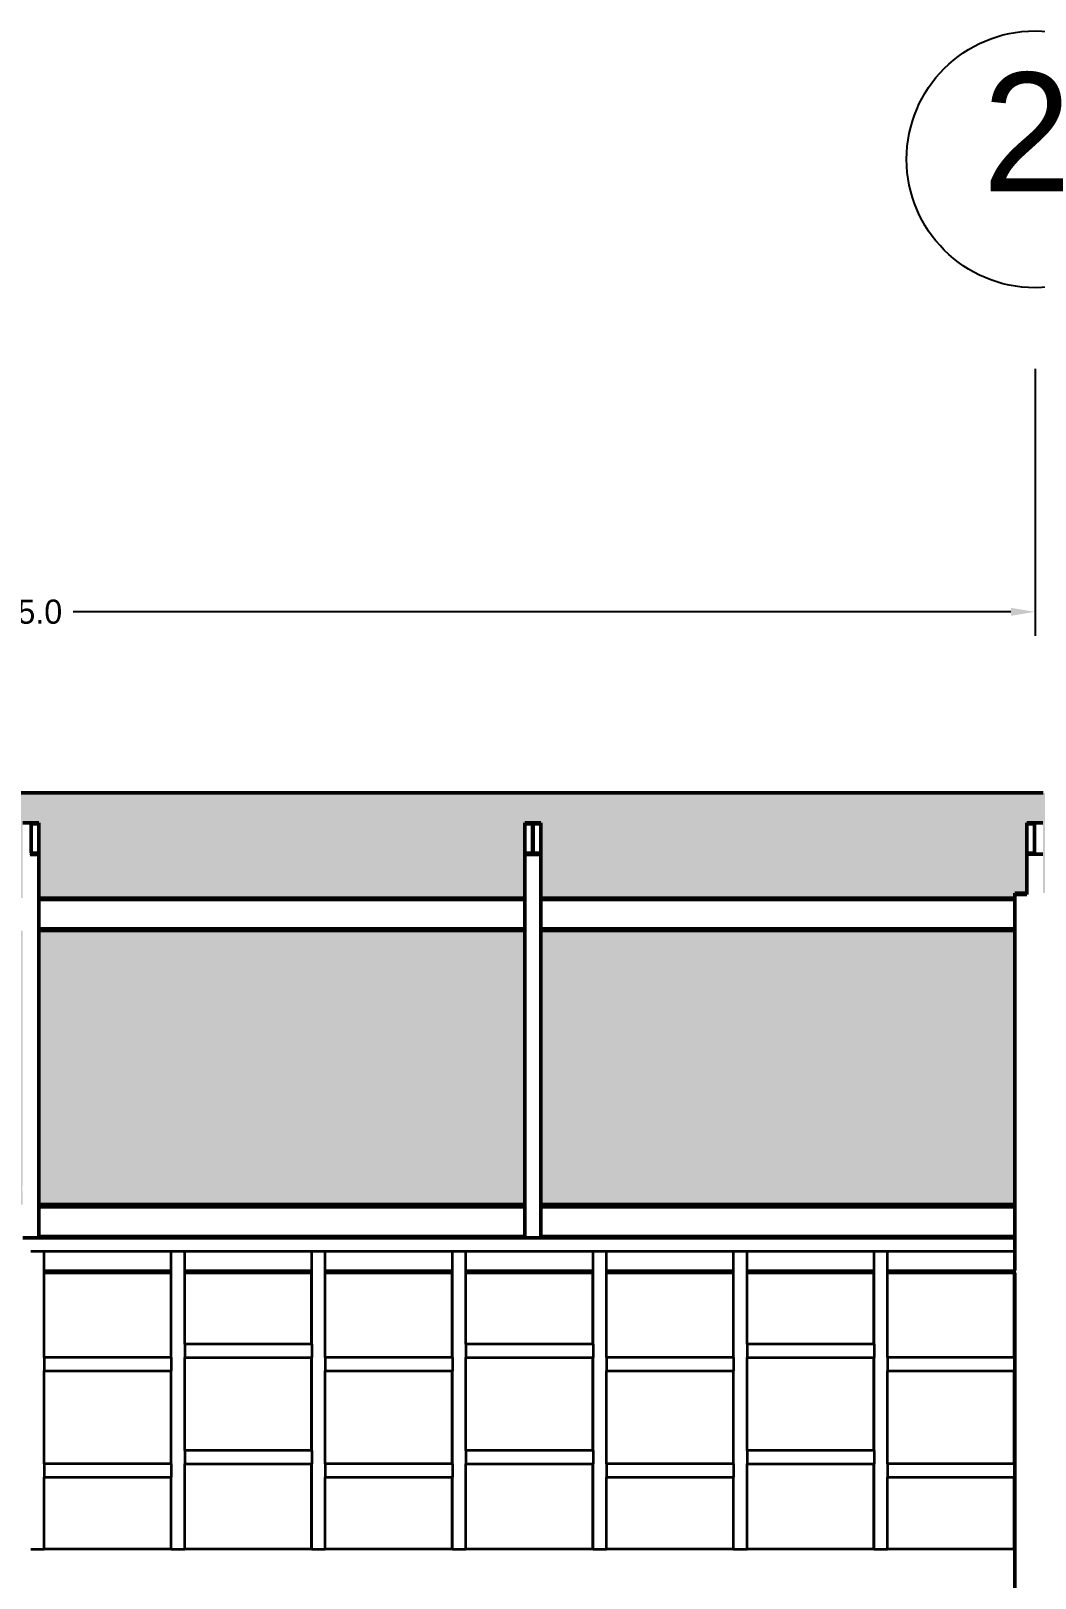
# Model space of a CAD drawing. Header units: metres. Extents: x -57 to 501, y 45 to 307.
# Drawn here: x 288.17 to 295.67, y 251.59 to 263.15 of the extents above; entities that cross this region are included whole.
import ezdxf

# ---------------------------------------------------------------- set-up
doc = ezdxf.new("R2010")
doc.units = ezdxf.units.M
doc.layers.add('atras', color=7, linetype='Continuous')
doc.dimstyles.get("Standard").update_dxf_attribs({"dimtxt": 0.18, "dimasz": 0.18, "dimexe": 0.18, "dimexo": 0.0625, "dimgap": 0.09, "dimtad": 0, "dimtih": 1, "dimtoh": 1, "dimdec": 1, "dimzin": 0, "dimdsep": 46, "dimtxsty": 'Standard', "dimcen": 0.09, "dimadec": 0, "dimazin": 0, "dimtfac": 1, "dimtdec": 1, "dimtofl": 0, "dimtmove": 0, "dimatfit": 3, "dimfxl": 1, "dimtolj": 1, "dimtzin": 0, "dimarcsym": 0})

# ---------------------------------------------------------------- blocks, each defined once
blk = doc.blocks.new('*D25')
at = {"layer": 'atras', "color": 0, "lineweight": -2, "transparency": 16777216}
for p, q in [((280.668, 260.623), (280.668, 258.628)), ((295.668, 260.623), (295.668, 258.628)), ((280.848, 258.808), (287.853, 258.808)), ((295.488, 258.808), (288.483, 258.808))]:
    blk.add_line(p, q, dxfattribs=at)
at = {"layer": 'atras', "color": 0, "transparency": 16777216}
for points in [[(280.848, 258.838), (280.848, 258.778), (280.668, 258.808)], [(295.488, 258.838), (295.488, 258.778), (295.668, 258.808)]]:
    blk.add_solid(points, dxfattribs=at)
at = {"layer": 'Defpoints', "color": 0, "transparency": 16777216}
for p in [(280.668, 260.685), (295.668, 260.685), (280.668, 258.808)]:
    blk.add_point(p, dxfattribs=at)
at = {"layer": 'atras', "color": 0, "transparency": 16777216, "insert": (288.168, 258.808), "char_height": 0.18, "attachment_point": 5}
blk.add_mtext('\\A1;15.0', dxfattribs=at)

msp = doc.modelspace()

# ---------------------------------------------------------------- hatches: boundary and pattern name
at = {"true_color": 0x939598}
h = msp.add_hatch(color=252, dxfattribs=at)
h.dxf.hatch_style = 1
h.paths.add_polyline_path([(280.517, 255.951), (280.517, 255.959), (280.517, 255.984), (280.517, 256.032), (280.517, 256.058), (280.517, 256.148), (280.517, 256.156), (280.517, 256.181), (280.517, 256.229), (280.517, 256.255), (280.517, 256.345), (280.517, 256.353), (280.517, 256.378), (280.517, 256.427), (280.517, 256.452), (280.517, 256.542), (280.517, 256.551), (280.517, 256.575), (280.517, 256.624), (280.517, 256.649), (280.517, 256.697), (280.517, 256.707), (280.607, 256.707), (280.607, 256.74), (280.607, 256.748), (280.607, 256.773), (280.607, 256.821), (280.607, 256.847), (280.607, 256.937), (280.607, 256.97), (280.607, 256.997), (280.607, 257.006), (280.607, 257.018), (280.607, 257.044), (280.607, 257.134), (280.607, 257.143), (280.607, 257.167), (280.607, 257.216), (280.607, 257.217), (280.607, 257.224), (280.607, 257.225), (280.607, 257.233), (280.727, 257.233), (280.727, 257.225), (280.727, 257.216), (280.727, 257.167), (280.727, 257.143), (280.727, 257.044), (280.727, 257.019), (280.727, 257.018), (280.727, 257.006), (280.727, 256.997), (280.727, 256.97), (280.727, 256.945), (280.727, 256.847), (280.727, 256.822), (280.727, 256.821), (280.727, 256.773), (280.727, 256.748), (280.727, 256.707), (280.751, 256.707), (280.771, 256.707), (280.817, 256.707), (280.817, 256.697), (280.817, 256.67), (280.892, 256.67), (280.912, 256.67), (281.033, 256.67), (281.053, 256.67), (281.174, 256.67), (281.195, 256.67), (281.316, 256.67), (281.336, 256.67), (281.457, 256.67), (281.477, 256.67), (281.598, 256.67), (281.618, 256.67), (281.739, 256.67), (281.759, 256.67), (281.88, 256.67), (281.901, 256.67), (282.022, 256.67), (282.042, 256.67), (282.163, 256.67), (282.183, 256.67), (282.304, 256.67), (282.324, 256.67), (282.445, 256.67), (282.465, 256.67), (282.587, 256.67), (282.607, 256.67), (282.728, 256.67), (282.748, 256.67), (282.869, 256.67), (282.889, 256.67), (283.01, 256.67), (283.03, 256.67), (283.151, 256.67), (283.172, 256.67), (283.293, 256.67), (283.313, 256.67), (283.434, 256.67), (283.454, 256.67), (283.575, 256.67), (283.595, 256.67), (283.716, 256.67), (283.736, 256.67), (283.857, 256.67), (283.878, 256.67), (283.999, 256.67), (284.019, 256.67), (284.14, 256.67), (284.16, 256.67), (284.281, 256.67), (284.301, 256.67), (284.357, 256.67), (284.357, 256.74), (284.357, 256.773), (284.357, 256.821), (284.357, 256.847), (284.357, 256.937), (284.357, 256.97), (284.357, 256.996), (284.357, 256.996), (284.357, 256.997), (284.357, 257.006), (284.357, 257.018), (284.357, 257.044), (284.357, 257.134), (284.357, 257.143), (284.357, 257.167), (284.357, 257.216), (284.357, 257.217), (284.357, 257.224), (284.357, 257.225), (284.357, 257.233), (284.477, 257.233), (284.477, 257.225), (284.477, 257.216), (284.477, 257.167), (284.477, 257.143), (284.477, 257.044), (284.477, 257.019), (284.477, 257.018), (284.477, 257.006), (284.477, 256.997), (284.477, 256.97), (284.477, 256.945), (284.477, 256.937), (284.477, 256.847), (284.477, 256.822), (284.477, 256.821), (284.477, 256.773), (284.477, 256.748), (284.477, 256.67), (284.563, 256.67), (284.584, 256.67), (284.705, 256.67), (284.725, 256.67), (284.846, 256.67), (284.866, 256.67), (284.987, 256.67), (285.007, 256.67), (285.128, 256.67), (285.148, 256.67), (285.269, 256.67), (285.29, 256.67), (285.411, 256.67), (285.431, 256.67), (285.552, 256.67), (285.572, 256.67), (285.693, 256.67), (285.713, 256.67), (285.834, 256.67), (285.854, 256.67), (285.975, 256.67), (285.996, 256.67), (286.117, 256.67), (286.137, 256.67), (286.258, 256.67), (286.278, 256.67), (286.399, 256.67), (286.419, 256.67), (286.54, 256.67), (286.56, 256.67), (286.682, 256.67), (286.702, 256.67), (286.823, 256.67), (286.843, 256.67), (286.964, 256.67), (286.984, 256.67), (287.105, 256.67), (287.125, 256.67), (287.246, 256.67), (287.267, 256.67), (287.388, 256.67), (287.408, 256.67), (287.529, 256.67), (287.549, 256.67), (287.67, 256.67), (287.69, 256.67), (287.811, 256.67), (287.831, 256.67), (287.952, 256.67), (287.973, 256.67), (288.107, 256.67), (288.107, 256.74), (288.107, 256.773), (288.107, 256.821), (288.107, 256.847), (288.107, 256.937), (288.107, 256.97), (288.107, 256.996), (288.107, 256.996), (288.107, 256.997), (288.107, 257.006), (288.107, 257.018), (288.107, 257.044), (288.107, 257.134), (288.107, 257.143), (288.107, 257.167), (288.107, 257.216), (288.107, 257.217), (288.107, 257.224), (288.107, 257.225), (288.107, 257.233), (288.227, 257.233), (288.227, 257.225), (288.227, 257.216), (288.227, 257.167), (288.227, 257.143), (288.227, 257.044), (288.227, 257.019), (288.227, 257.018), (288.227, 257.006), (288.227, 256.997), (288.227, 256.97), (288.227, 256.945), (288.227, 256.937), (288.227, 256.847), (288.227, 256.822), (288.227, 256.821), (288.227, 256.773), (288.227, 256.748), (288.227, 256.67), (288.255, 256.67), (288.376, 256.67), (288.396, 256.67), (288.517, 256.67), (288.537, 256.67), (288.658, 256.67), (288.679, 256.67), (288.8, 256.67), (288.82, 256.67), (288.941, 256.67), (288.961, 256.67), (289.082, 256.67), (289.102, 256.67), (289.223, 256.67), (289.243, 256.67), (289.364, 256.67), (289.385, 256.67), (289.506, 256.67), (289.526, 256.67), (289.647, 256.67), (289.667, 256.67), (289.788, 256.67), (289.808, 256.67), (289.929, 256.67), (289.949, 256.67), (290.07, 256.67), (290.091, 256.67), (290.212, 256.67), (290.232, 256.67), (290.353, 256.67), (290.373, 256.67), (290.494, 256.67), (290.514, 256.67), (290.635, 256.67), (290.655, 256.67), (290.777, 256.67), (290.797, 256.67), (290.918, 256.67), (290.938, 256.67), (291.059, 256.67), (291.079, 256.67), (291.2, 256.67), (291.22, 256.67), (291.341, 256.67), (291.362, 256.67), (291.483, 256.67), (291.503, 256.67), (291.624, 256.67), (291.644, 256.67), (291.765, 256.67), (291.785, 256.67), (291.857, 256.67), (291.857, 256.74), (291.857, 256.748), (291.857, 256.773), (291.857, 256.821), (291.857, 256.847), (291.857, 256.937), (291.857, 256.97), (291.857, 256.996), (291.857, 256.996), (291.857, 256.997), (291.857, 257.006), (291.857, 257.018), (291.857, 257.044), (291.857, 257.134), (291.857, 257.143), (291.857, 257.167), (291.857, 257.216), (291.857, 257.217), (291.857, 257.224), (291.857, 257.225), (291.857, 257.233), (291.977, 257.233), (291.977, 257.225), (291.977, 257.216), (291.977, 257.167), (291.977, 257.143), (291.977, 257.044), (291.977, 257.019), (291.977, 257.018), (291.977, 257.006), (291.977, 256.997), (291.977, 256.97), (291.977, 256.945), (291.977, 256.937), (291.977, 256.847), (291.977, 256.822), (291.977, 256.821), (291.977, 256.773), (291.977, 256.748), (291.977, 256.67), (292.047, 256.67), (292.068, 256.67), (292.189, 256.67), (292.209, 256.67), (292.33, 256.67), (292.35, 256.67), (292.471, 256.67), (292.491, 256.67), (292.612, 256.67), (292.632, 256.67), (292.753, 256.67), (292.774, 256.67), (292.895, 256.67), (292.915, 256.67), (293.036, 256.67), (293.06, 256.67), (293.173, 256.67), (293.193, 256.67), (293.322, 256.67), (293.342, 256.67), (293.456, 256.67), (293.476, 256.67), (293.605, 256.67), (293.625, 256.67), (293.738, 256.67), (293.758, 256.67), (293.887, 256.67), (293.907, 256.67), (294.02, 256.67), (294.041, 256.67), (294.169, 256.67), (294.19, 256.67), (294.303, 256.67), (294.323, 256.67), (294.452, 256.67), (294.472, 256.67), (294.585, 256.67), (294.605, 256.67), (294.734, 256.67), (294.754, 256.67), (294.868, 256.67), (294.888, 256.67), (295.017, 256.67), (295.037, 256.67), (295.15, 256.67), (295.17, 256.67), (295.299, 256.67), (295.319, 256.67), (295.432, 256.67), (295.453, 256.67), (295.517, 256.67), (295.517, 256.697), (295.517, 256.707), (295.581, 256.707), (295.607, 256.707), (295.607, 256.74), (295.607, 256.748), (295.607, 256.773), (295.607, 256.821), (295.607, 256.847), (295.607, 256.937), (295.607, 256.97), (295.607, 256.997), (295.607, 257.006), (295.607, 257.018), (295.607, 257.044), (295.607, 257.134), (295.607, 257.143), (295.607, 257.167), (295.607, 257.216), (295.607, 257.217), (295.607, 257.224), (295.607, 257.225), (295.607, 257.233), (295.727, 257.233), (295.727, 257.225), (295.727, 257.216), (295.727, 257.167), (295.727, 257.143), (295.727, 257.044), (295.727, 257.019), (295.727, 257.018), (295.727, 257.006), (295.727, 256.997), (295.727, 256.97), (295.727, 256.945), (295.727, 256.847), (295.727, 256.822), (295.727, 256.821), (295.727, 256.773), (295.727, 256.748), (295.727, 256.707), (295.753, 256.707), (295.817, 256.707), (295.817, 256.697), (295.817, 256.649), (295.817, 256.625), (295.817, 256.624), (295.817, 256.575), (295.817, 256.551), (295.817, 256.542), (295.817, 256.452), (295.817, 256.427), (295.817, 256.427), (295.817, 256.378), (295.817, 256.353), (295.817, 256.255), (295.817, 256.23), (295.817, 256.229), (295.817, 256.181), (295.817, 256.156), (295.817, 256.148), (295.817, 256.058), (295.817, 256.033), (295.817, 256.032), (295.817, 255.984), (295.817, 255.959), (295.817, 255.86), (295.817, 255.836), (295.817, 255.835), (295.817, 255.786), (295.817, 255.762), (295.817, 255.663), (295.817, 255.638), (295.817, 255.637), (295.817, 255.589), (295.817, 255.564), (295.817, 255.466), (295.817, 255.441), (295.817, 255.44), (295.817, 255.392), (295.817, 255.367), (295.817, 255.359), (295.817, 255.268), (295.817, 255.244), (295.817, 255.243), (295.817, 255.194), (295.817, 255.17), (295.817, 255.071), (295.817, 255.046), (295.817, 255.046), (295.817, 254.997), (295.817, 254.972), (295.817, 254.874), (295.817, 254.849), (295.817, 254.848), (295.817, 254.8), (295.817, 254.775), (295.817, 254.767), (295.817, 254.677), (295.817, 254.652), (295.817, 254.651), (295.817, 254.603), (295.817, 254.578), (295.817, 254.485), (295.817, 254.472), (295.817, 254.372), (298.422, 254.372), (298.422, 254.57), (298.422, 254.603), (298.422, 254.605), (298.422, 254.651), (298.422, 254.677), (298.422, 254.767), (298.422, 254.8), (298.422, 254.848), (298.422, 254.874), (298.422, 254.964), (298.422, 254.997), (298.422, 255.046), (298.422, 255.071), (298.422, 255.162), (298.422, 255.194), (298.422, 255.243), (298.422, 255.268), (298.422, 255.359), (298.422, 255.392), (298.422, 255.44), (298.422, 255.466), (298.422, 255.556), (298.422, 255.589), (298.422, 255.637), (298.422, 255.663), (298.422, 255.753), (298.422, 255.786), (298.422, 255.835), (298.422, 255.86), (298.422, 255.951), (298.422, 255.984), (298.422, 256.032), (298.422, 256.058), (298.422, 256.148), (298.422, 256.181), (298.422, 256.229), (298.422, 256.255), (298.422, 256.345), (298.422, 256.378), (298.422, 256.427), (298.422, 256.452), (298.422, 256.542), (298.422, 256.575), (298.422, 256.624), (298.422, 256.649), (298.422, 256.74), (298.422, 256.773), (298.422, 256.821), (298.422, 256.847), (298.422, 256.937), (298.422, 256.97), (298.422, 257.018), (298.422, 257.044), (298.422, 257.134), (298.422, 257.167), (298.422, 257.216), (298.422, 257.225), (298.422, 257.258), (298.422, 257.306), (298.422, 257.332), (298.422, 257.347), (298.422, 257.362), (298.422, 257.456), (295.729, 257.456), (293.036, 257.456), (289.929, 257.456), (286.823, 257.456), (283.716, 257.456), (280.61, 257.456), (277.503, 257.456), (277.503, 257.338), (277.503, 254.643), (277.503, 254.605), (277.503, 254.405), (280.459, 254.405), (280.517, 254.405), (280.517, 254.454), (280.517, 254.479), (280.517, 254.57), (280.517, 254.578), (280.517, 254.603), (280.517, 254.651), (280.517, 254.677), (280.517, 254.767), (280.517, 254.775), (280.517, 254.8), (280.517, 254.848), (280.517, 254.874), (280.517, 254.964), (280.517, 254.972), (280.517, 254.997), (280.517, 255.046), (280.517, 255.071), (280.517, 255.162), (280.517, 255.17), (280.517, 255.194), (280.517, 255.243), (280.517, 255.268), (280.517, 255.359), (280.517, 255.367), (280.517, 255.392), (280.517, 255.44), (280.517, 255.466), (280.517, 255.556), (280.517, 255.564), (280.517, 255.589), (280.517, 255.637), (280.517, 255.663), (280.517, 255.753), (280.517, 255.762), (280.517, 255.786), (280.517, 255.835), (280.517, 255.86)])
h.paths.add_polyline_path([(284.357, 255.835), (284.357, 255.836), (284.357, 255.86), (284.357, 255.951), (284.357, 255.984), (284.357, 256.032), (284.357, 256.058), (284.357, 256.148), (284.357, 256.156), (284.357, 256.181), (284.357, 256.229), (284.357, 256.255), (284.357, 256.345), (284.357, 256.353), (284.357, 256.378), (284.357, 256.427), (280.817, 256.427), (280.817, 256.378), (280.817, 256.353), (280.817, 256.255), (280.817, 256.23), (280.817, 256.229), (280.817, 256.181), (280.817, 256.156), (280.817, 256.148), (280.817, 256.058), (280.817, 256.033), (280.817, 256.032), (280.817, 255.984), (280.817, 255.959), (280.817, 255.951), (280.817, 255.86), (280.817, 255.836), (280.817, 255.835), (280.817, 255.786), (280.817, 255.762), (280.817, 255.753), (280.817, 255.663), (280.817, 255.638), (280.817, 255.637), (280.817, 255.589), (280.817, 255.564), (280.817, 255.466), (280.817, 255.441), (280.817, 255.44), (280.817, 255.392), (280.817, 255.367), (280.817, 255.359), (280.817, 255.268), (280.817, 255.244), (280.817, 255.243), (280.817, 255.194), (280.817, 255.17), (280.817, 255.162), (280.817, 255.071), (280.817, 255.046), (280.817, 255.046), (280.817, 254.997), (280.817, 254.972), (280.817, 254.964), (280.817, 254.874), (280.817, 254.849), (280.817, 254.848), (280.817, 254.8), (280.817, 254.775), (280.817, 254.767), (280.817, 254.677), (280.817, 254.652), (280.817, 254.651), (280.817, 254.603), (280.817, 254.578), (280.817, 254.57), (280.817, 254.479), (280.817, 254.455), (280.817, 254.454), (280.817, 254.405), (280.817, 254.381), (284.357, 254.381), (284.357, 254.405), (284.357, 254.454), (284.357, 254.455), (284.357, 254.479), (284.357, 254.517), (284.357, 254.57), (284.357, 254.603), (284.357, 254.651), (284.357, 254.677), (284.357, 254.767), (284.357, 254.8), (284.357, 254.848), (284.357, 254.874), (284.357, 254.964), (284.357, 254.972), (284.357, 254.997), (284.357, 255.046), (284.357, 255.071), (284.357, 255.162), (284.357, 255.17), (284.357, 255.194), (284.357, 255.243), (284.357, 255.268), (284.357, 255.359), (284.357, 255.367), (284.357, 255.392), (284.357, 255.44), (284.357, 255.466), (284.357, 255.556), (284.357, 255.564), (284.357, 255.589), (284.357, 255.637), (284.357, 255.663), (284.357, 255.753), (284.357, 255.786)], flags=17)
h.paths.add_polyline_path([(288.107, 255.637), (288.107, 255.663), (288.107, 255.753), (288.107, 255.786), (288.107, 255.835), (288.107, 255.86), (288.107, 255.951), (288.107, 255.984), (288.107, 256.032), (288.107, 256.058), (288.107, 256.148), (288.107, 256.156), (288.107, 256.181), (288.107, 256.229), (288.107, 256.255), (288.107, 256.345), (288.107, 256.353), (288.107, 256.378), (288.107, 256.427), (284.477, 256.427), (284.477, 256.378), (284.477, 256.353), (284.477, 256.255), (284.477, 256.23), (284.477, 256.229), (284.477, 256.181), (284.477, 256.156), (284.477, 256.058), (284.477, 256.033), (284.477, 256.032), (284.477, 255.984), (284.477, 255.959), (284.477, 255.86), (284.477, 255.836), (284.477, 255.786), (284.477, 255.762), (284.477, 255.663), (284.477, 255.638), (284.477, 255.589), (284.477, 255.564), (284.477, 255.466), (284.477, 255.441), (284.477, 255.44), (284.477, 255.392), (284.477, 255.367), (284.477, 255.268), (284.477, 255.244), (284.477, 255.194), (284.477, 255.17), (284.477, 255.071), (284.477, 255.046), (284.477, 255.046), (284.477, 254.997), (284.477, 254.972), (284.477, 254.964), (284.477, 254.874), (284.477, 254.849), (284.477, 254.8), (284.477, 254.775), (284.477, 254.677), (284.477, 254.652), (284.477, 254.603), (284.477, 254.578), (284.477, 254.57), (284.477, 254.479), (284.477, 254.455), (284.477, 254.454), (284.477, 254.405), (284.477, 254.381), (288.107, 254.381), (288.107, 254.405), (288.107, 254.454), (288.107, 254.455), (288.107, 254.479), (288.105, 254.479), (288.105, 254.489), (288.107, 254.57), (288.107, 254.603), (288.107, 254.651), (288.107, 254.677), (288.107, 254.767), (288.107, 254.8), (288.107, 254.848), (288.107, 254.874), (288.107, 254.964), (288.107, 254.972), (288.107, 254.997), (288.107, 255.046), (288.107, 255.071), (288.107, 255.162), (288.107, 255.194), (288.107, 255.243), (288.107, 255.268), (288.107, 255.359), (288.107, 255.367), (288.107, 255.392), (288.107, 255.44), (288.107, 255.466), (288.107, 255.556), (288.107, 255.564), (288.107, 255.589)], flags=17)
h.paths.add_polyline_path([(291.857, 255.44), (291.857, 255.466), (291.857, 255.556), (291.857, 255.564), (291.857, 255.589), (291.857, 255.637), (291.857, 255.663), (291.857, 255.753), (291.857, 255.786), (291.857, 255.835), (291.857, 255.86), (291.857, 255.951), (291.857, 255.984), (291.857, 256.032), (291.857, 256.058), (291.857, 256.148), (291.857, 256.156), (291.857, 256.181), (291.857, 256.229), (291.857, 256.255), (291.857, 256.345), (291.857, 256.353), (291.857, 256.378), (291.857, 256.427), (288.227, 256.427), (288.227, 256.378), (288.227, 256.353), (288.227, 256.255), (288.227, 256.23), (288.227, 256.229), (288.227, 256.181), (288.227, 256.156), (288.227, 256.148), (288.227, 256.058), (288.227, 256.033), (288.227, 256.032), (288.227, 255.984), (288.227, 255.959), (288.227, 255.86), (288.227, 255.836), (288.227, 255.786), (288.227, 255.762), (288.227, 255.663), (288.227, 255.638), (288.227, 255.589), (288.227, 255.564), (288.227, 255.466), (288.227, 255.441), (288.227, 255.44), (288.227, 255.392), (288.227, 255.367), (288.227, 255.268), (288.227, 255.244), (288.227, 255.194), (288.227, 255.17), (288.227, 255.071), (288.227, 255.046), (288.227, 255.046), (288.227, 254.997), (288.227, 254.972), (288.227, 254.964), (288.227, 254.874), (288.227, 254.849), (288.227, 254.8), (288.227, 254.775), (288.227, 254.677), (288.227, 254.652), (288.227, 254.603), (288.227, 254.578), (288.227, 254.57), (288.227, 254.479), (288.227, 254.455), (288.227, 254.454), (288.227, 254.405), (288.227, 254.381), (291.857, 254.381), (291.857, 254.405), (291.857, 254.454), (291.857, 254.479), (291.857, 254.57), (291.857, 254.578), (291.857, 254.603), (291.857, 254.651), (291.857, 254.677), (291.857, 254.767), (291.857, 254.8), (291.857, 254.848), (291.857, 254.874), (291.857, 254.964), (291.857, 254.972), (291.857, 254.997), (291.857, 255.046), (291.857, 255.071), (291.857, 255.162), (291.857, 255.194), (291.857, 255.243), (291.857, 255.268), (291.857, 255.359), (291.857, 255.367), (291.857, 255.392)], flags=17)
h.paths.add_polyline_path([(295.517, 255.194), (295.517, 255.243), (295.517, 255.268), (295.517, 255.359), (295.517, 255.367), (295.517, 255.392), (295.517, 255.44), (295.517, 255.466), (295.517, 255.556), (295.517, 255.564), (295.517, 255.589), (295.517, 255.637), (295.517, 255.663), (295.517, 255.753), (295.517, 255.762), (295.517, 255.786), (295.517, 255.835), (295.517, 255.836), (295.517, 255.86), (295.517, 255.951), (295.517, 255.984), (295.517, 256.032), (295.517, 256.058), (295.517, 256.148), (295.517, 256.156), (295.517, 256.181), (295.517, 256.229), (295.517, 256.255), (295.517, 256.345), (295.517, 256.353), (295.517, 256.378), (295.517, 256.427), (291.977, 256.427), (291.977, 256.378), (291.977, 256.353), (291.977, 256.255), (291.977, 256.23), (291.977, 256.229), (291.977, 256.181), (291.977, 256.156), (291.977, 256.148), (291.977, 256.058), (291.977, 256.033), (291.977, 256.032), (291.977, 255.984), (291.977, 255.959), (291.977, 255.951), (291.977, 255.86), (291.977, 255.836), (291.977, 255.786), (291.977, 255.762), (291.977, 255.753), (291.977, 255.663), (291.977, 255.638), (291.977, 255.589), (291.977, 255.564), (291.977, 255.466), (291.977, 255.441), (291.977, 255.392), (291.977, 255.367), (291.977, 255.268), (291.977, 255.244), (291.977, 255.194), (291.977, 255.17), (291.977, 255.071), (291.977, 255.046), (291.977, 255.046), (291.977, 254.997), (291.977, 254.972), (291.977, 254.964), (291.977, 254.874), (291.977, 254.849), (291.977, 254.848), (291.977, 254.8), (291.977, 254.775), (291.977, 254.677), (291.977, 254.652), (291.977, 254.603), (291.977, 254.578), (291.977, 254.57), (291.977, 254.517), (291.977, 254.479), (291.977, 254.455), (291.977, 254.454), (291.977, 254.405), (291.977, 254.381), (295.517, 254.381), (295.517, 254.405), (295.517, 254.454), (295.517, 254.479), (295.517, 254.57), (295.517, 254.578), (295.517, 254.603), (295.517, 254.651), (295.517, 254.677), (295.517, 254.767), (295.517, 254.775), (295.517, 254.8), (295.517, 254.848), (295.517, 254.874), (295.517, 254.964), (295.517, 254.972), (295.517, 254.997), (295.517, 255.046), (295.517, 255.071), (295.517, 255.162), (295.517, 255.17)], flags=17)

# ---------------------------------------------------------------- linework, layer by layer
at = {"lineweight": 50}
for p, q in [((289.929, 257.456), (286.823, 257.456)), ((289.929, 257.456), (293.036, 257.456)), ((293.036, 257.456), (295.729, 257.456)), ((288.227, 257.233), (288.107, 257.233)), ((288.227, 257.225), (288.227, 257.233)), ((291.977, 257.233), (291.857, 257.233)), ((291.857, 257.233), (291.857, 257.225)), ((291.977, 257.225), (291.977, 257.233)), ((295.607, 257.233), (295.727, 257.233)), ((295.607, 257.233), (295.607, 257.225)), ((288.17, 257.006), (288.17, 257.224)), ((288.17, 257.224), (288.227, 257.224)), ((288.227, 257.224), (288.227, 257.225)), ((288.227, 257.224), (288.227, 257.217)), ((288.227, 257.217), (288.227, 257.216)), ((288.227, 257.216), (288.227, 257.167)), ((288.227, 257.167), (288.227, 257.143)), ((288.227, 257.143), (288.227, 257.134)), ((288.227, 257.134), (288.227, 257.044)), ((291.857, 257.225), (291.857, 257.224)), ((291.857, 257.224), (291.914, 257.224)), ((291.857, 257.224), (291.857, 257.217)), ((291.857, 257.217), (291.857, 257.216)), ((291.857, 257.216), (291.857, 257.167)), ((291.857, 257.167), (291.857, 257.143)), ((291.857, 257.143), (291.857, 257.134)), ((291.857, 257.134), (291.857, 257.044)), ((291.914, 257.224), (291.914, 257.006)), ((291.92, 257.006), (291.92, 257.224)), ((291.92, 257.224), (291.977, 257.224)), ((291.977, 257.224), (291.977, 257.225)), ((291.977, 257.224), (291.977, 257.217)), ((291.977, 257.217), (291.977, 257.216)), ((291.977, 257.216), (291.977, 257.167)), ((291.977, 257.167), (291.977, 257.143)), ((291.977, 257.143), (291.977, 257.134)), ((291.977, 257.134), (291.977, 257.044)), ((295.607, 257.225), (295.607, 257.224)), ((295.607, 257.224), (295.664, 257.224)), ((295.607, 257.224), (295.607, 257.217)), ((295.607, 257.217), (295.607, 257.216)), ((295.607, 257.216), (295.607, 257.167)), ((295.607, 257.167), (295.607, 257.143)), ((295.607, 257.143), (295.607, 257.134)), ((295.607, 257.134), (295.607, 257.044)), ((295.664, 257.224), (295.664, 257.006)), ((288.227, 257.006), (288.17, 257.006)), ((288.227, 257.044), (288.227, 257.019)), ((288.227, 257.019), (288.227, 257.018)), ((288.227, 257.018), (288.227, 257.006)), ((288.227, 256.997), (288.227, 257.006)), ((291.857, 257.044), (291.857, 257.019)), ((291.857, 257.019), (291.857, 257.018)), ((291.857, 257.018), (291.857, 257.006)), ((291.857, 257.006), (291.857, 256.997)), ((291.914, 257.006), (291.857, 257.006)), ((291.977, 257.006), (291.92, 257.006)), ((291.977, 257.044), (291.977, 257.019)), ((291.977, 257.019), (291.977, 257.018)), ((291.977, 257.018), (291.977, 257.006)), ((291.977, 256.997), (291.977, 257.006)), ((295.607, 257.044), (295.607, 257.019)), ((295.607, 257.019), (295.607, 257.018)), ((295.607, 257.018), (295.607, 257.006)), ((295.607, 257.006), (295.607, 256.997)), ((295.664, 257.006), (295.607, 257.006)), ((288.164, 256.997), (288.17, 256.997)), ((288.164, 256.996), (288.17, 256.996)), ((288.17, 256.997), (288.17, 256.996)), ((288.17, 256.997), (288.227, 256.997)), ((288.17, 256.996), (288.227, 256.996)), ((288.227, 256.997), (288.227, 256.996)), ((288.227, 256.996), (288.227, 256.97)), ((288.227, 256.945), (288.227, 256.97)), ((288.227, 256.945), (288.227, 256.937)), ((288.227, 256.937), (288.227, 256.847)), ((291.857, 256.997), (291.914, 256.997)), ((291.857, 256.997), (291.857, 256.996)), ((291.857, 256.996), (291.914, 256.996)), ((291.857, 256.97), (291.857, 256.996)), ((291.857, 256.996), (291.857, 256.996)), ((291.857, 256.945), (291.857, 256.97)), ((291.857, 256.945), (291.857, 256.937)), ((291.857, 256.937), (291.857, 256.847)), ((291.914, 256.997), (291.914, 256.996)), ((291.914, 256.997), (291.92, 256.997)), ((291.914, 256.996), (291.92, 256.996)), ((291.92, 256.997), (291.92, 256.996)), ((291.92, 256.997), (291.977, 256.997)), ((291.92, 256.996), (291.977, 256.996)), ((291.977, 256.997), (291.977, 256.996)), ((291.977, 256.996), (291.977, 256.97)), ((291.977, 256.945), (291.977, 256.97)), ((291.977, 256.945), (291.977, 256.937)), ((291.977, 256.937), (291.977, 256.847)), ((295.607, 256.997), (295.727, 256.997)), ((295.607, 256.997), (295.607, 256.97)), ((295.607, 256.945), (295.607, 256.97)), ((295.607, 256.945), (295.607, 256.937)), ((295.607, 256.937), (295.607, 256.847)), ((288.227, 256.847), (288.227, 256.822)), ((288.227, 256.822), (288.227, 256.821)), ((288.227, 256.821), (288.227, 256.773)), ((288.227, 256.773), (288.227, 256.748)), ((291.857, 256.847), (291.857, 256.822)), ((291.857, 256.822), (291.857, 256.821)), ((291.857, 256.821), (291.857, 256.773)), ((291.857, 256.773), (291.857, 256.748)), ((291.977, 256.847), (291.977, 256.822)), ((291.977, 256.822), (291.977, 256.821)), ((291.977, 256.821), (291.977, 256.773)), ((291.977, 256.773), (291.977, 256.748)), ((295.607, 256.847), (295.607, 256.822)), ((295.607, 256.822), (295.607, 256.821)), ((295.607, 256.821), (295.607, 256.773)), ((295.607, 256.773), (295.607, 256.748)), ((288.227, 256.748), (288.227, 256.74)), ((288.227, 256.74), (288.227, 256.67)), ((288.227, 256.67), (288.235, 256.67)), ((288.227, 256.66), (288.227, 256.67)), ((288.227, 256.66), (291.857, 256.66)), ((288.227, 256.44), (288.227, 256.66)), ((288.235, 256.67), (288.255, 256.67)), ((288.255, 256.67), (288.376, 256.67)), ((288.376, 256.67), (288.396, 256.67)), ((288.396, 256.67), (288.517, 256.67)), ((288.517, 256.67), (288.537, 256.67)), ((288.537, 256.67), (288.658, 256.67)), ((288.658, 256.67), (288.679, 256.67)), ((288.679, 256.67), (288.8, 256.67)), ((288.8, 256.67), (288.82, 256.67)), ((288.82, 256.67), (288.941, 256.67)), ((288.941, 256.67), (288.961, 256.67)), ((288.961, 256.67), (289.082, 256.67)), ((289.082, 256.67), (289.102, 256.67)), ((289.102, 256.67), (289.223, 256.67)), ((289.223, 256.67), (289.243, 256.67)), ((289.243, 256.67), (289.364, 256.67)), ((289.364, 256.67), (289.385, 256.67)), ((289.385, 256.67), (289.506, 256.67)), ((289.506, 256.67), (289.526, 256.67)), ((289.526, 256.67), (289.647, 256.67)), ((289.647, 256.67), (289.667, 256.67)), ((289.667, 256.67), (289.788, 256.67)), ((289.788, 256.67), (289.808, 256.67)), ((289.808, 256.67), (289.929, 256.67)), ((289.929, 256.67), (289.949, 256.67)), ((289.949, 256.67), (290.07, 256.67)), ((290.07, 256.67), (290.091, 256.67)), ((290.091, 256.67), (290.212, 256.67)), ((290.212, 256.67), (290.232, 256.67)), ((290.232, 256.67), (290.353, 256.67)), ((290.353, 256.67), (290.373, 256.67)), ((290.373, 256.67), (290.494, 256.67)), ((290.494, 256.67), (290.514, 256.67)), ((290.514, 256.67), (290.635, 256.67)), ((290.635, 256.67), (290.655, 256.67)), ((290.655, 256.67), (290.777, 256.67)), ((290.777, 256.67), (290.797, 256.67)), ((290.797, 256.67), (290.918, 256.67)), ((290.918, 256.67), (290.938, 256.67)), ((290.938, 256.67), (291.059, 256.67)), ((291.059, 256.67), (291.079, 256.67)), ((291.079, 256.67), (291.2, 256.67)), ((291.2, 256.67), (291.22, 256.67)), ((291.22, 256.67), (291.341, 256.67)), ((291.341, 256.67), (291.362, 256.67)), ((291.362, 256.67), (291.483, 256.67)), ((291.483, 256.67), (291.503, 256.67)), ((291.503, 256.67), (291.624, 256.67)), ((291.624, 256.67), (291.644, 256.67)), ((291.644, 256.67), (291.765, 256.67)), ((291.765, 256.67), (291.785, 256.67)), ((291.785, 256.67), (291.857, 256.67)), ((291.857, 256.748), (291.857, 256.74)), ((291.857, 256.74), (291.857, 256.67)), ((291.857, 256.67), (291.857, 256.66)), ((291.857, 256.66), (291.857, 256.44)), ((291.977, 256.748), (291.977, 256.74)), ((291.977, 256.74), (291.977, 256.67)), ((291.977, 256.67), (292.047, 256.67)), ((291.977, 256.66), (291.977, 256.67)), ((291.977, 256.66), (295.517, 256.66)), ((291.977, 256.44), (291.977, 256.66)), ((292.047, 256.67), (292.068, 256.67)), ((292.068, 256.67), (292.189, 256.67)), ((292.189, 256.67), (292.209, 256.67)), ((292.209, 256.67), (292.33, 256.67)), ((292.33, 256.67), (292.35, 256.67)), ((292.35, 256.67), (292.471, 256.67)), ((292.471, 256.67), (292.491, 256.67)), ((292.491, 256.67), (292.612, 256.67)), ((292.612, 256.67), (292.632, 256.67)), ((292.632, 256.67), (292.753, 256.67)), ((292.753, 256.67), (292.774, 256.67)), ((292.774, 256.67), (292.895, 256.67)), ((292.895, 256.67), (292.915, 256.67)), ((292.915, 256.67), (293.036, 256.67)), ((293.036, 256.67), (293.04, 256.67)), ((293.04, 256.67), (293.06, 256.67)), ((293.06, 256.67), (293.173, 256.67)), ((293.173, 256.67), (293.193, 256.67)), ((293.193, 256.67), (293.322, 256.67)), ((293.322, 256.67), (293.342, 256.67)), ((293.342, 256.67), (293.456, 256.67)), ((293.456, 256.67), (293.476, 256.67)), ((293.476, 256.67), (293.605, 256.67)), ((293.605, 256.67), (293.625, 256.67)), ((293.625, 256.67), (293.738, 256.67)), ((293.738, 256.67), (293.758, 256.67)), ((293.758, 256.67), (293.887, 256.67)), ((293.887, 256.67), (293.907, 256.67)), ((293.907, 256.67), (294.02, 256.67)), ((294.02, 256.67), (294.041, 256.67)), ((294.041, 256.67), (294.169, 256.67)), ((294.169, 256.67), (294.19, 256.67)), ((294.19, 256.67), (294.303, 256.67)), ((294.303, 256.67), (294.323, 256.67)), ((294.323, 256.67), (294.452, 256.67)), ((294.452, 256.67), (294.472, 256.67)), ((294.472, 256.67), (294.585, 256.67)), ((294.585, 256.67), (294.605, 256.67)), ((294.605, 256.67), (294.734, 256.67)), ((294.734, 256.67), (294.754, 256.67)), ((294.754, 256.67), (294.868, 256.67)), ((294.868, 256.67), (294.888, 256.67)), ((294.888, 256.67), (295.017, 256.67)), ((295.017, 256.67), (295.037, 256.67)), ((295.037, 256.67), (295.15, 256.67)), ((295.15, 256.67), (295.17, 256.67)), ((295.17, 256.67), (295.299, 256.67)), ((295.299, 256.67), (295.319, 256.67)), ((295.319, 256.67), (295.432, 256.67)), ((295.432, 256.67), (295.453, 256.67)), ((295.453, 256.67), (295.517, 256.67)), ((295.517, 256.707), (295.581, 256.707)), ((295.517, 256.697), (295.517, 256.707)), ((295.517, 256.67), (295.517, 256.697)), ((295.517, 256.697), (295.581, 256.697)), ((295.517, 256.66), (295.517, 256.67)), ((295.517, 256.44), (295.517, 256.66)), ((295.581, 256.697), (295.581, 256.707)), ((295.581, 256.707), (295.602, 256.707)), ((295.602, 256.697), (295.581, 256.697)), ((295.602, 256.697), (295.602, 256.707)), ((295.602, 256.707), (295.607, 256.707)), ((295.607, 256.697), (295.602, 256.697)), ((295.607, 256.748), (295.607, 256.74)), ((295.607, 256.74), (295.607, 256.707)), ((295.607, 256.707), (295.607, 256.697)), ((288.227, 256.44), (291.857, 256.44)), ((288.227, 256.43), (288.227, 256.44)), ((288.227, 256.427), (288.227, 256.43)), ((291.857, 256.427), (288.227, 256.427)), ((288.227, 256.427), (288.227, 256.427)), ((288.227, 256.378), (288.227, 256.427)), ((291.857, 256.44), (291.857, 256.43)), ((291.857, 256.43), (291.857, 256.427)), ((291.857, 256.427), (291.857, 256.378)), ((291.857, 256.427), (291.857, 256.427)), ((291.977, 256.44), (295.517, 256.44)), ((291.977, 256.43), (291.977, 256.44)), ((291.977, 256.427), (291.977, 256.43)), ((295.517, 256.427), (291.977, 256.427)), ((291.977, 256.427), (291.977, 256.427)), ((291.977, 256.378), (291.977, 256.427)), ((295.517, 256.43), (295.517, 256.44)), ((295.517, 256.427), (295.517, 256.43)), ((295.517, 256.378), (295.517, 256.427)), ((295.517, 256.427), (295.517, 256.427)), ((288.227, 256.378), (288.227, 256.353)), ((288.227, 256.345), (288.227, 256.353)), ((288.227, 256.345), (288.227, 256.255)), ((291.857, 256.378), (291.857, 256.353)), ((291.857, 256.353), (291.857, 256.345)), ((291.857, 256.255), (291.857, 256.345)), ((291.977, 256.378), (291.977, 256.353)), ((291.977, 256.345), (291.977, 256.353)), ((291.977, 256.345), (291.977, 256.255)), ((295.517, 256.353), (295.517, 256.378)), ((295.517, 256.345), (295.517, 256.353)), ((295.517, 256.255), (295.517, 256.345)), ((288.227, 256.23), (288.227, 256.255)), ((288.227, 256.229), (288.227, 256.23)), ((288.227, 256.181), (288.227, 256.229)), ((291.857, 256.255), (291.857, 256.23)), ((291.857, 256.23), (291.857, 256.229)), ((291.857, 256.229), (291.857, 256.181)), ((291.977, 256.23), (291.977, 256.255)), ((291.977, 256.229), (291.977, 256.23)), ((291.977, 256.181), (291.977, 256.229)), ((295.517, 256.23), (295.517, 256.255)), ((295.517, 256.229), (295.517, 256.23)), ((295.517, 256.181), (295.517, 256.229)), ((288.227, 256.156), (288.227, 256.181)), ((288.227, 256.148), (288.227, 256.156)), ((288.227, 256.148), (288.227, 256.058)), ((291.857, 256.181), (291.857, 256.156)), ((291.857, 256.148), (291.857, 256.156)), ((291.857, 256.148), (291.857, 256.058)), ((291.977, 256.156), (291.977, 256.181)), ((291.977, 256.148), (291.977, 256.156)), ((291.977, 256.148), (291.977, 256.058)), ((295.517, 256.156), (295.517, 256.181)), ((295.517, 256.148), (295.517, 256.156)), ((295.517, 256.058), (295.517, 256.148)), ((288.227, 256.058), (288.227, 256.033)), ((288.227, 256.032), (288.227, 256.033)), ((288.227, 255.984), (288.227, 256.032)), ((288.227, 255.959), (288.227, 255.984)), ((291.857, 256.058), (291.857, 256.033)), ((291.857, 256.033), (291.857, 256.032)), ((291.857, 255.984), (291.857, 256.032)), ((291.857, 255.984), (291.857, 255.959)), ((291.977, 256.058), (291.977, 256.033)), ((291.977, 256.032), (291.977, 256.033)), ((291.977, 255.984), (291.977, 256.032)), ((291.977, 255.959), (291.977, 255.984)), ((295.517, 256.033), (295.517, 256.058)), ((295.517, 256.032), (295.517, 256.033)), ((295.517, 255.984), (295.517, 256.032)), ((295.517, 255.959), (295.517, 255.984)), ((288.227, 255.951), (288.227, 255.959)), ((288.227, 255.951), (288.227, 255.86)), ((288.227, 255.836), (288.227, 255.86)), ((291.857, 255.959), (291.857, 255.951)), ((291.857, 255.86), (291.857, 255.951)), ((291.857, 255.86), (291.857, 255.836)), ((291.977, 255.951), (291.977, 255.959)), ((291.977, 255.951), (291.977, 255.86)), ((291.977, 255.836), (291.977, 255.86)), ((295.517, 255.951), (295.517, 255.959)), ((295.517, 255.86), (295.517, 255.951)), ((295.517, 255.836), (295.517, 255.86)), ((288.227, 255.835), (288.227, 255.836)), ((288.227, 255.835), (288.227, 255.786)), ((288.227, 255.786), (288.227, 255.762)), ((288.227, 255.753), (288.227, 255.762)), ((288.227, 255.663), (288.227, 255.753)), ((291.857, 255.836), (291.857, 255.835)), ((291.857, 255.786), (291.857, 255.835)), ((291.857, 255.762), (291.857, 255.786)), ((291.857, 255.762), (291.857, 255.753)), ((291.857, 255.663), (291.857, 255.753)), ((291.977, 255.835), (291.977, 255.836)), ((291.977, 255.835), (291.977, 255.786)), ((291.977, 255.786), (291.977, 255.762)), ((291.977, 255.753), (291.977, 255.762)), ((291.977, 255.663), (291.977, 255.753)), ((295.517, 255.835), (295.517, 255.836)), ((295.517, 255.786), (295.517, 255.835)), ((295.517, 255.762), (295.517, 255.786)), ((295.517, 255.753), (295.517, 255.762)), ((295.517, 255.663), (295.517, 255.753)), ((288.227, 255.638), (288.227, 255.663)), ((288.227, 255.637), (288.227, 255.638)), ((288.227, 255.637), (288.227, 255.589)), ((291.857, 255.663), (291.857, 255.638)), ((291.857, 255.638), (291.857, 255.637)), ((291.857, 255.589), (291.857, 255.637)), ((291.977, 255.638), (291.977, 255.663)), ((291.977, 255.637), (291.977, 255.638)), ((291.977, 255.637), (291.977, 255.589)), ((295.517, 255.638), (295.517, 255.663)), ((295.517, 255.637), (295.517, 255.638)), ((295.517, 255.589), (295.517, 255.637)), ((288.227, 255.564), (288.227, 255.589)), ((288.227, 255.556), (288.227, 255.564)), ((288.227, 255.556), (288.227, 255.466)), ((291.857, 255.589), (291.857, 255.564)), ((291.857, 255.564), (291.857, 255.556)), ((291.857, 255.466), (291.857, 255.556)), ((291.977, 255.564), (291.977, 255.589)), ((291.977, 255.556), (291.977, 255.564)), ((291.977, 255.556), (291.977, 255.466)), ((295.517, 255.564), (295.517, 255.589)), ((295.517, 255.556), (295.517, 255.564)), ((295.517, 255.466), (295.517, 255.556)), ((288.227, 255.441), (288.227, 255.466)), ((288.227, 255.44), (288.227, 255.441)), ((288.227, 255.392), (288.227, 255.44)), ((288.227, 255.367), (288.227, 255.392)), ((291.857, 255.441), (291.857, 255.466)), ((291.857, 255.441), (291.857, 255.44)), ((291.857, 255.44), (291.857, 255.392)), ((291.857, 255.392), (291.857, 255.367)), ((291.977, 255.441), (291.977, 255.466)), ((291.977, 255.44), (291.977, 255.441)), ((291.977, 255.392), (291.977, 255.44)), ((291.977, 255.367), (291.977, 255.392)), ((295.517, 255.441), (295.517, 255.466)), ((295.517, 255.44), (295.517, 255.441)), ((295.517, 255.392), (295.517, 255.44)), ((295.517, 255.367), (295.517, 255.392)), ((288.227, 255.359), (288.227, 255.367)), ((288.227, 255.359), (288.227, 255.268)), ((291.857, 255.367), (291.857, 255.359)), ((291.857, 255.268), (291.857, 255.359)), ((291.977, 255.359), (291.977, 255.367)), ((291.977, 255.359), (291.977, 255.268)), ((295.517, 255.359), (295.517, 255.367)), ((295.517, 255.268), (295.517, 255.359)), ((288.227, 255.268), (288.227, 255.244)), ((288.227, 255.243), (288.227, 255.244)), ((288.227, 255.243), (288.227, 255.194)), ((288.227, 255.17), (288.227, 255.194)), ((288.227, 255.162), (288.227, 255.17)), ((288.227, 255.162), (288.227, 255.071)), ((291.857, 255.244), (291.857, 255.268)), ((291.857, 255.244), (291.857, 255.243)), ((291.857, 255.194), (291.857, 255.243)), ((291.857, 255.194), (291.857, 255.17)), ((291.857, 255.17), (291.857, 255.162)), ((291.857, 255.071), (291.857, 255.162)), ((291.977, 255.268), (291.977, 255.244)), ((291.977, 255.243), (291.977, 255.244)), ((291.977, 255.243), (291.977, 255.194)), ((291.977, 255.17), (291.977, 255.194)), ((291.977, 255.162), (291.977, 255.17)), ((291.977, 255.162), (291.977, 255.071)), ((295.517, 255.244), (295.517, 255.268)), ((295.517, 255.243), (295.517, 255.244)), ((295.517, 255.194), (295.517, 255.243)), ((295.517, 255.17), (295.517, 255.194)), ((295.517, 255.162), (295.517, 255.17)), ((295.517, 255.071), (295.517, 255.162)), ((288.227, 255.046), (288.227, 255.071)), ((288.227, 254.997), (288.227, 255.046)), ((288.227, 255.046), (288.227, 255.046)), ((291.857, 255.071), (291.857, 255.046)), ((291.857, 255.046), (291.857, 254.997)), ((291.857, 255.046), (291.857, 255.046)), ((291.977, 255.046), (291.977, 255.071)), ((291.977, 254.997), (291.977, 255.046)), ((291.977, 255.046), (291.977, 255.046)), ((295.517, 255.046), (295.517, 255.071)), ((295.517, 254.997), (295.517, 255.046)), ((295.517, 255.046), (295.517, 255.046)), ((288.227, 254.972), (288.227, 254.997)), ((288.227, 254.972), (288.227, 254.964)), ((288.227, 254.964), (288.227, 254.874)), ((291.857, 254.997), (291.857, 254.972)), ((291.857, 254.972), (291.857, 254.964)), ((291.857, 254.874), (291.857, 254.964)), ((291.977, 254.972), (291.977, 254.997)), ((291.977, 254.972), (291.977, 254.964)), ((291.977, 254.964), (291.977, 254.874)), ((295.517, 254.972), (295.517, 254.997)), ((295.517, 254.964), (295.517, 254.972)), ((295.517, 254.874), (295.517, 254.964)), ((288.227, 254.849), (288.227, 254.874)), ((288.227, 254.848), (288.227, 254.849)), ((288.227, 254.8), (288.227, 254.848)), ((291.857, 254.874), (291.857, 254.849)), ((291.857, 254.849), (291.857, 254.848)), ((291.857, 254.8), (291.857, 254.848)), ((291.977, 254.849), (291.977, 254.874)), ((291.977, 254.848), (291.977, 254.849)), ((291.977, 254.8), (291.977, 254.848)), ((295.517, 254.849), (295.517, 254.874)), ((295.517, 254.848), (295.517, 254.849)), ((295.517, 254.8), (295.517, 254.848)), ((288.227, 254.8), (288.227, 254.775)), ((288.227, 254.767), (288.227, 254.775)), ((288.227, 254.767), (288.227, 254.677)), ((291.857, 254.8), (291.857, 254.775)), ((291.857, 254.775), (291.857, 254.767)), ((291.857, 254.677), (291.857, 254.767)), ((291.977, 254.8), (291.977, 254.775)), ((291.977, 254.767), (291.977, 254.775)), ((291.977, 254.767), (291.977, 254.677)), ((295.517, 254.775), (295.517, 254.8)), ((295.517, 254.767), (295.517, 254.775)), ((295.517, 254.677), (295.517, 254.767)), ((288.227, 254.652), (288.227, 254.677)), ((288.227, 254.651), (288.227, 254.652)), ((288.227, 254.651), (288.227, 254.603)), ((288.227, 254.578), (288.227, 254.603)), ((288.227, 254.57), (288.227, 254.578)), ((291.857, 254.677), (291.857, 254.652)), ((291.857, 254.652), (291.857, 254.651)), ((291.857, 254.603), (291.857, 254.651)), ((291.857, 254.578), (291.857, 254.603)), ((291.857, 254.578), (291.857, 254.57)), ((291.977, 254.652), (291.977, 254.677)), ((291.977, 254.651), (291.977, 254.652)), ((291.977, 254.651), (291.977, 254.603)), ((291.977, 254.578), (291.977, 254.603)), ((291.977, 254.57), (291.977, 254.578)), ((295.517, 254.652), (295.517, 254.677)), ((295.517, 254.651), (295.517, 254.652)), ((295.517, 254.603), (295.517, 254.651)), ((295.517, 254.578), (295.517, 254.603)), ((295.517, 254.57), (295.517, 254.578)), ((288.227, 254.479), (288.227, 254.57)), ((288.227, 254.455), (288.227, 254.479)), ((291.857, 254.479), (291.857, 254.57)), ((291.857, 254.479), (291.857, 254.455)), ((291.977, 254.517), (291.977, 254.57)), ((291.977, 254.479), (291.977, 254.517)), ((291.977, 254.455), (291.977, 254.479)), ((295.517, 254.479), (295.517, 254.57)), ((295.517, 254.455), (295.517, 254.479)), ((288.227, 254.454), (288.227, 254.455)), ((288.227, 254.405), (288.227, 254.454)), ((288.227, 254.381), (288.227, 254.405)), ((291.857, 254.381), (288.227, 254.381)), ((288.227, 254.372), (288.227, 254.381)), ((288.227, 254.372), (288.227, 254.363)), ((288.227, 254.363), (291.857, 254.363)), ((288.227, 254.363), (288.227, 254.142)), ((291.857, 254.455), (291.857, 254.454)), ((291.857, 254.454), (291.857, 254.405)), ((291.857, 254.405), (291.857, 254.381)), ((291.857, 254.381), (291.857, 254.372)), ((291.857, 254.372), (291.857, 254.363)), ((291.857, 254.363), (291.857, 254.142)), ((291.977, 254.454), (291.977, 254.455)), ((291.977, 254.405), (291.977, 254.454)), ((291.977, 254.381), (291.977, 254.405)), ((295.517, 254.381), (291.977, 254.381)), ((291.977, 254.372), (291.977, 254.381)), ((291.977, 254.372), (291.977, 254.363)), ((291.977, 254.363), (295.517, 254.363)), ((291.977, 254.363), (291.977, 254.142)), ((295.517, 254.454), (295.517, 254.455)), ((295.517, 254.405), (295.517, 254.454)), ((295.517, 254.381), (295.517, 254.405)), ((295.517, 254.372), (295.517, 254.381)), ((295.517, 254.363), (295.517, 254.372)), ((295.517, 254.142), (295.517, 254.363)), ((288.107, 254.132), (288.227, 254.132)), ((288.227, 254.142), (291.857, 254.142)), ((288.227, 254.142), (288.227, 254.132)), ((288.227, 254.132), (291.857, 254.132)), ((291.857, 254.142), (291.857, 254.132)), ((291.857, 254.132), (291.977, 254.132)), ((291.977, 254.142), (295.517, 254.142)), ((291.977, 254.142), (291.977, 254.132)), ((291.977, 254.132), (295.517, 254.132)), ((295.517, 254.132), (295.517, 254.142)), ((295.517, 254.032), (295.517, 254.132)), ((295.517, 254.032), (295.517, 253.888)), ((295.515, 253.339), (295.515, 253.872)), ((295.517, 253.339), (295.517, 253.872)), ((295.515, 253.339), (295.517, 253.339)), ((295.515, 253.339), (295.515, 253.239)), ((295.517, 253.239), (295.517, 253.339)), ((295.517, 253.238), (295.517, 253.138)), ((295.515, 252.544), (295.515, 253.138)), ((295.517, 252.544), (295.517, 253.138)), ((295.515, 252.544), (295.517, 252.544)), ((295.515, 252.544), (295.515, 252.444)), ((295.517, 252.444), (295.517, 252.544)), ((295.517, 252.444), (295.517, 252.344)), ((295.515, 251.808), (295.515, 252.344)), ((295.517, 251.808), (295.517, 252.344)), ((295.517, 250.758), (295.517, 251.808))]:
    msp.add_line(p, q, dxfattribs=at)
at = {"lineweight": 35}
for p, q in [((288.167, 254.032), (288.267, 254.032)), ((288.267, 253.888), (288.267, 254.032)), ((288.267, 254.032), (289.217, 254.032)), ((289.217, 254.032), (289.317, 254.032)), ((289.217, 253.888), (289.217, 254.032)), ((289.317, 253.888), (289.317, 254.032)), ((289.317, 254.032), (290.267, 254.032)), ((290.267, 254.032), (290.367, 254.032)), ((290.267, 253.888), (290.267, 254.032)), ((290.367, 253.888), (290.367, 254.032)), ((290.367, 254.032), (291.317, 254.032)), ((291.317, 254.032), (291.417, 254.032)), ((291.317, 253.888), (291.317, 254.032)), ((291.417, 253.888), (291.417, 254.032)), ((291.417, 254.032), (292.367, 254.032)), ((292.367, 254.032), (292.467, 254.032)), ((292.367, 253.888), (292.367, 254.032)), ((292.467, 253.888), (292.467, 254.032)), ((292.467, 254.032), (293.417, 254.032)), ((293.417, 254.032), (293.517, 254.032)), ((293.417, 253.888), (293.417, 254.032)), ((293.517, 253.888), (293.517, 254.032)), ((293.517, 254.032), (294.467, 254.032)), ((294.467, 254.032), (294.567, 254.032)), ((294.467, 253.888), (294.467, 254.032)), ((294.567, 253.888), (294.567, 254.032)), ((294.567, 254.032), (295.517, 254.032)), ((288.267, 253.888), (289.217, 253.888)), ((288.267, 253.872), (288.267, 253.888)), ((289.217, 253.872), (289.217, 253.888)), ((289.317, 253.888), (290.267, 253.888)), ((289.317, 253.872), (289.317, 253.888)), ((290.267, 253.872), (290.267, 253.888)), ((290.367, 253.888), (291.317, 253.888)), ((290.367, 253.872), (290.367, 253.888)), ((291.317, 253.872), (291.317, 253.888)), ((291.417, 253.888), (292.367, 253.888)), ((291.417, 253.872), (291.417, 253.888)), ((292.367, 253.872), (292.367, 253.888)), ((292.467, 253.888), (293.417, 253.888)), ((292.467, 253.872), (292.467, 253.888)), ((293.417, 253.872), (293.417, 253.888)), ((293.517, 253.888), (294.467, 253.888)), ((293.517, 253.872), (293.517, 253.888)), ((294.467, 253.872), (294.467, 253.888)), ((294.567, 253.888), (295.517, 253.888)), ((294.567, 253.872), (294.567, 253.888)), ((288.267, 253.238), (288.267, 253.872)), ((288.267, 253.872), (289.215, 253.872)), ((289.215, 253.238), (289.215, 253.872)), ((289.215, 253.872), (289.217, 253.872)), ((289.217, 253.238), (289.217, 253.872)), ((289.317, 253.338), (289.317, 253.872)), ((289.317, 253.872), (290.265, 253.872)), ((290.265, 253.338), (290.265, 253.872)), ((290.265, 253.872), (290.267, 253.872)), ((290.267, 253.338), (290.267, 253.872)), ((290.367, 253.238), (290.367, 253.872)), ((290.367, 253.872), (291.315, 253.872)), ((291.315, 253.238), (291.315, 253.872)), ((291.315, 253.872), (291.317, 253.872)), ((291.317, 253.238), (291.317, 253.872)), ((291.417, 253.338), (291.417, 253.872)), ((291.417, 253.872), (292.365, 253.872)), ((292.365, 253.338), (292.365, 253.872)), ((292.365, 253.872), (292.367, 253.872)), ((292.367, 253.338), (292.367, 253.872)), ((292.467, 253.238), (292.467, 253.872)), ((292.467, 253.872), (293.415, 253.872)), ((293.415, 253.238), (293.415, 253.872)), ((293.415, 253.872), (293.417, 253.872)), ((293.417, 253.238), (293.417, 253.872)), ((293.517, 253.338), (293.517, 253.872)), ((293.517, 253.872), (294.465, 253.872)), ((294.465, 253.338), (294.465, 253.872)), ((294.465, 253.872), (294.467, 253.872)), ((294.467, 253.338), (294.467, 253.872)), ((294.567, 253.872), (295.515, 253.872)), ((294.567, 253.238), (294.567, 253.872)), ((289.317, 253.338), (289.317, 253.238)), ((290.265, 253.338), (289.317, 253.338)), ((290.267, 253.338), (290.265, 253.338)), ((290.267, 253.338), (290.267, 253.238)), ((291.417, 253.338), (291.417, 253.238)), ((292.365, 253.338), (291.417, 253.338)), ((292.367, 253.338), (292.365, 253.338)), ((292.367, 253.338), (292.367, 253.238)), ((293.517, 253.338), (293.517, 253.238)), ((294.465, 253.338), (293.517, 253.338)), ((294.467, 253.338), (294.465, 253.338)), ((294.467, 253.338), (294.467, 253.238)), ((288.267, 253.238), (288.267, 253.138)), ((289.215, 253.238), (288.267, 253.238)), ((289.217, 253.238), (289.215, 253.238)), ((289.217, 253.238), (289.217, 253.138)), ((289.317, 252.544), (289.317, 253.238)), ((289.317, 253.238), (290.265, 253.238)), ((290.265, 252.544), (290.265, 253.238)), ((290.267, 253.238), (290.265, 253.238)), ((290.267, 252.544), (290.267, 253.238)), ((290.367, 253.238), (290.367, 253.138)), ((291.315, 253.238), (290.367, 253.238)), ((291.317, 253.238), (291.315, 253.238)), ((291.317, 253.238), (291.317, 253.138)), ((291.417, 252.544), (291.417, 253.238)), ((291.417, 253.238), (292.365, 253.238)), ((292.365, 252.544), (292.365, 253.238)), ((292.367, 253.238), (292.365, 253.238)), ((292.367, 252.544), (292.367, 253.238)), ((292.467, 253.238), (292.467, 253.138)), ((293.415, 253.238), (292.467, 253.238)), ((293.417, 253.238), (293.415, 253.238)), ((293.417, 253.238), (293.417, 253.138)), ((293.517, 252.544), (293.517, 253.238)), ((293.517, 253.238), (294.465, 253.238)), ((294.465, 252.544), (294.465, 253.238)), ((294.467, 253.238), (294.465, 253.238)), ((294.467, 252.544), (294.467, 253.238)), ((294.567, 253.238), (294.567, 253.138)), ((295.515, 253.238), (294.567, 253.238)), ((288.267, 252.444), (288.267, 253.138)), ((288.267, 253.138), (289.215, 253.138)), ((289.215, 252.444), (289.215, 253.138)), ((289.217, 253.138), (289.215, 253.138)), ((289.217, 252.444), (289.217, 253.138)), ((290.367, 252.444), (290.367, 253.138)), ((290.367, 253.138), (291.315, 253.138)), ((291.315, 252.444), (291.315, 253.138)), ((291.317, 253.138), (291.315, 253.138)), ((291.317, 252.444), (291.317, 253.138)), ((292.467, 252.444), (292.467, 253.138)), ((292.467, 253.138), (293.415, 253.138)), ((293.415, 252.444), (293.415, 253.138)), ((293.417, 253.138), (293.415, 253.138)), ((293.417, 252.444), (293.417, 253.138)), ((294.567, 252.444), (294.567, 253.138)), ((294.567, 253.138), (295.515, 253.138)), ((289.317, 252.544), (289.317, 252.444)), ((290.265, 252.544), (289.317, 252.544)), ((290.267, 252.544), (290.265, 252.544)), ((290.267, 252.544), (290.267, 252.444)), ((291.417, 252.544), (291.417, 252.444)), ((292.365, 252.544), (291.417, 252.544)), ((292.367, 252.544), (292.365, 252.544)), ((292.367, 252.544), (292.367, 252.444)), ((293.517, 252.544), (293.517, 252.444)), ((294.465, 252.544), (293.517, 252.544)), ((294.467, 252.544), (294.465, 252.544)), ((294.467, 252.544), (294.467, 252.444)), ((288.267, 252.444), (288.267, 252.344)), ((289.215, 252.444), (288.267, 252.444)), ((289.217, 252.444), (289.215, 252.444)), ((289.217, 252.444), (289.217, 252.344)), ((289.317, 251.808), (289.317, 252.444)), ((289.317, 252.444), (290.265, 252.444)), ((290.265, 251.808), (290.265, 252.444)), ((290.267, 252.444), (290.265, 252.444)), ((290.267, 251.808), (290.267, 252.444)), ((290.367, 252.444), (290.367, 252.344)), ((291.315, 252.444), (290.367, 252.444)), ((291.317, 252.444), (291.315, 252.444)), ((291.317, 252.444), (291.317, 252.344)), ((291.417, 251.808), (291.417, 252.444)), ((291.417, 252.444), (292.365, 252.444)), ((292.365, 251.808), (292.365, 252.444)), ((292.367, 252.444), (292.365, 252.444)), ((292.367, 251.808), (292.367, 252.444)), ((292.467, 252.444), (292.467, 252.344)), ((293.415, 252.444), (292.467, 252.444)), ((293.417, 252.444), (293.415, 252.444)), ((293.417, 252.444), (293.417, 252.344)), ((293.517, 251.808), (293.517, 252.444)), ((293.517, 252.444), (294.465, 252.444)), ((294.465, 251.808), (294.465, 252.444)), ((294.467, 252.444), (294.465, 252.444)), ((294.467, 251.808), (294.467, 252.444)), ((294.567, 252.444), (294.567, 252.344)), ((295.515, 252.444), (294.567, 252.444)), ((288.267, 251.808), (288.267, 252.344)), ((288.267, 252.344), (289.215, 252.344)), ((289.215, 251.808), (289.215, 252.344)), ((289.217, 252.344), (289.215, 252.344)), ((289.217, 251.808), (289.217, 252.344)), ((290.367, 251.808), (290.367, 252.344)), ((290.367, 252.344), (291.315, 252.344)), ((291.315, 251.808), (291.315, 252.344)), ((291.317, 252.344), (291.315, 252.344)), ((291.317, 251.808), (291.317, 252.344)), ((292.467, 251.808), (292.467, 252.344)), ((292.467, 252.344), (293.415, 252.344)), ((293.415, 251.808), (293.415, 252.344)), ((293.417, 252.344), (293.415, 252.344)), ((293.417, 251.808), (293.417, 252.344)), ((294.567, 251.808), (294.567, 252.344)), ((294.567, 252.344), (295.515, 252.344)), ((288.167, 251.808), (288.267, 251.808)), ((289.215, 251.808), (288.267, 251.808)), ((289.217, 251.808), (289.215, 251.808)), ((289.217, 251.808), (289.317, 251.808)), ((290.265, 251.808), (289.317, 251.808)), ((290.267, 251.808), (290.265, 251.808)), ((290.267, 251.808), (290.367, 251.808)), ((291.315, 251.808), (290.367, 251.808)), ((291.317, 251.808), (291.315, 251.808)), ((291.317, 251.808), (291.417, 251.808)), ((292.365, 251.808), (291.417, 251.808)), ((292.367, 251.808), (292.365, 251.808)), ((292.367, 251.808), (292.467, 251.808)), ((293.415, 251.808), (292.467, 251.808)), ((293.417, 251.808), (293.415, 251.808)), ((293.417, 251.808), (293.517, 251.808)), ((294.465, 251.808), (293.517, 251.808)), ((294.467, 251.808), (294.465, 251.808)), ((294.467, 251.808), (294.567, 251.808)), ((295.515, 251.808), (294.567, 251.808))]:
    msp.add_line(p, q, dxfattribs=at)
for p, q in [((295.517, 253.888), (295.517, 253.872)), ((295.515, 253.872), (295.517, 253.872)), ((295.515, 253.239), (295.517, 253.239)), ((295.515, 253.239), (295.515, 253.238)), ((295.517, 253.238), (295.515, 253.238)), ((295.517, 253.238), (295.517, 253.239)), ((295.517, 253.138), (295.515, 253.138)), ((295.515, 252.444), (295.517, 252.444)), ((295.515, 252.444), (295.515, 252.444)), ((295.517, 252.444), (295.515, 252.444)), ((295.517, 252.444), (295.517, 252.444)), ((295.517, 252.344), (295.515, 252.344)), ((295.517, 251.808), (295.515, 251.808))]:
    msp.add_line(p, q)
at = {"layer": 'atras', "color": 252, "true_color": 0x939598}
msp.add_circle((295.668, 262.188), 0.959, dxfattribs=at)

# ---------------------------------------------------------------- texts
at = {"layer": 'atras', "color": 252, "true_color": 0x939598, "insert": (295.278, 262.836), "char_height": 0.886, "attachment_point": 1}
msp.add_mtext_dynamic_manual_height_columns('2', width=0.62671, gutter_width=4.429, heights=[0], dxfattribs=at)

# ---------------------------------------------------------------- dimensions: what is measured, and where the dimension line sits
at = {"layer": 'atras', "color": 252, "true_color": 0x939598}
dim = msp.add_linear_dim(base=(280.668, 258.808), p1=(295.668, 260.685), p2=(280.668, 260.685), dimstyle='Standard', dxfattribs=at)
dim.commit()
dim.dimension.update_dxf_attribs({"geometry": '*D25', "text_midpoint": (288.168, 258.808)})

doc.saveas('drawing.dxf')
